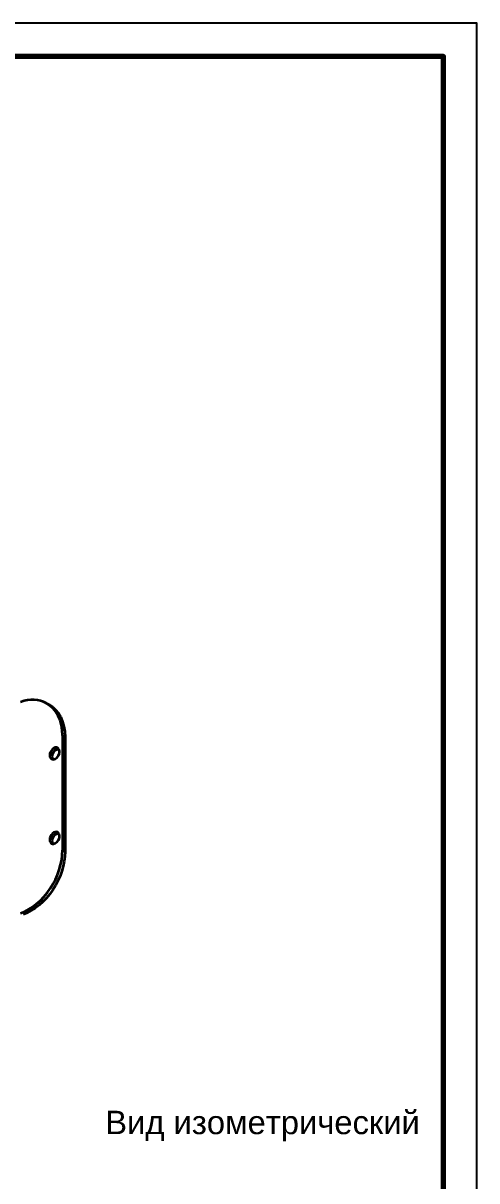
# Model space of a CAD drawing. Header units: millimetres. Extents: x 0 to 420, y 0 to 297.
# Drawn here: x 352.3 to 420, y 124.2 to 297 of the extents above; entities that cross this region are included whole.
import ezdxf

# ---------------------------------------------------------------- set-up
doc = ezdxf.new("R2010")
doc.units = ezdxf.units.MM
doc.styles.add('GOST', font='Arial')

msp = doc.modelspace()

# ---------------------------------------------------------------- linework, layer by layer
at = {"color": 1, "lineweight": 35}
for p, q in [((352.4, 195.84), (351.88, 195.68)), ((352.91, 195.94), (352.4, 195.84)), ((353.41, 196), (352.91, 195.94)), ((353.91, 196), (353.41, 196)), ((354.39, 195.95), (353.91, 196)), ((354.85, 195.85), (354.39, 195.95)), ((355.29, 195.71), (354.85, 195.85)), ((355.71, 195.51), (355.29, 195.71)), ((356.25, 195.16), (355.71, 195.51)), ((355.71, 195.51), (356.08, 195.3)), ((356.08, 195.3), (356.62, 194.95)), ((356.73, 194.72), (356.25, 195.16)), ((356.62, 194.95), (357.1, 194.51)), ((357.14, 194.2), (356.73, 194.72)), ((357.1, 194.51), (357.52, 194)), ((357.49, 193.61), (357.14, 194.2)), ((357.77, 192.95), (357.49, 193.61)), ((357.52, 194), (357.87, 193.4)), ((357.97, 192.23), (357.77, 192.95)), ((357.87, 193.4), (358.14, 192.74)), ((358.09, 191.46), (357.97, 192.23)), ((358.14, 192.74), (358.34, 192.03)), ((358.34, 192.03), (358.46, 191.26)), ((358.13, 190.66), (358.09, 191.46)), ((358.13, 190.66), (358.13, 173.56)), ((358.51, 190.46), (358.13, 190.66)), ((358.46, 191.26), (358.51, 190.46)), ((358.51, 190.46), (358.51, 173.35)), ((356.47, 188.46), (356.34, 188.23)), ((356.64, 188.65), (356.47, 188.46)), ((356.83, 188.79), (356.64, 188.65)), ((357.03, 188.87), (356.83, 188.79)), ((356.91, 188.34), (357.06, 188.49)), ((357.23, 188.88), (357.03, 188.87)), ((357.06, 188.49), (357.23, 188.6)), ((357.41, 188.83), (357.23, 188.88)), ((357.23, 188.6), (357.4, 188.66)), ((357.4, 188.66), (357.57, 188.68)), ((357.51, 188.75), (357.41, 188.83)), ((357.6, 188.64), (357.51, 188.75)), ((357.69, 188.36), (357.6, 188.64)), ((357.67, 188.03), (357.69, 188.36)), ((356.25, 187.99), (356.23, 187.75)), ((356.23, 187.75), (356.24, 187.56)), ((356.24, 187.56), (356.3, 187.4)), ((356.34, 188.23), (356.25, 187.99)), ((356.3, 187.4), (356.39, 187.27)), ((356.39, 187.27), (356.51, 187.18)), ((356.51, 187.18), (356.63, 187.13)), ((356.6, 187.54), (356.62, 187.75)), ((356.63, 187.31), (356.6, 187.54)), ((356.62, 187.75), (356.68, 187.96)), ((356.72, 187.12), (356.63, 187.31)), ((356.63, 187.13), (356.77, 187.12)), ((356.68, 187.96), (356.78, 188.16)), ((356.77, 187.12), (357.05, 187.19)), ((356.78, 188.16), (356.91, 188.34)), ((357.05, 187.19), (357.32, 187.39)), ((357.32, 187.39), (357.54, 187.69)), ((357.54, 187.69), (357.67, 188.03)), ((357.03, 176.27), (356.83, 176.19)), ((357.23, 176.28), (357.03, 176.27)), ((357.41, 176.23), (357.23, 176.28)), ((356.25, 175.39), (356.23, 175.14)), ((356.23, 175.14), (356.24, 174.96)), ((356.24, 174.96), (356.3, 174.8)), ((356.34, 175.63), (356.25, 175.39)), ((356.3, 174.8), (356.39, 174.67)), ((356.47, 175.86), (356.34, 175.63)), ((356.39, 174.67), (356.51, 174.58)), ((356.64, 176.05), (356.47, 175.86)), ((356.51, 174.58), (356.63, 174.53)), ((356.6, 174.94), (356.62, 175.15)), ((356.63, 174.71), (356.6, 174.94)), ((356.62, 175.15), (356.68, 175.36)), ((356.72, 174.52), (356.63, 174.71)), ((356.63, 174.53), (356.77, 174.52)), ((356.83, 176.19), (356.64, 176.05)), ((356.68, 175.36), (356.78, 175.56)), ((356.77, 174.52), (357.05, 174.59)), ((356.78, 175.56), (356.91, 175.74)), ((356.91, 175.74), (357.06, 175.89)), ((357.05, 174.59), (357.32, 174.79)), ((357.06, 175.89), (357.23, 176)), ((357.23, 176), (357.4, 176.06)), ((357.32, 174.79), (357.54, 175.08)), ((357.4, 176.06), (357.57, 176.08)), ((357.51, 176.15), (357.41, 176.23)), ((357.6, 176.04), (357.51, 176.15)), ((357.54, 175.08), (357.67, 175.42)), ((357.69, 175.76), (357.6, 176.04)), ((357.67, 175.42), (357.69, 175.76)), ((358.01, 172.11), (358.1, 172.84)), ((358.1, 172.84), (358.13, 173.56)), ((358.13, 173.56), (358.51, 173.35)), ((358.51, 173.35), (358.48, 172.64)), ((357.65, 170.64), (357.86, 171.37)), ((357.86, 171.37), (358.01, 172.11)), ((358.24, 171.17), (358.03, 170.43)), ((358.39, 171.91), (358.24, 171.17)), ((358.48, 172.64), (358.39, 171.91)), ((357.08, 169.19), (357.39, 169.91)), ((357.39, 169.91), (357.65, 170.64)), ((357.77, 169.7), (357.45, 168.99)), ((358.03, 170.43), (357.77, 169.7)), ((355.85, 167.2), (356.3, 167.83)), ((356.68, 167.63), (356.22, 166.99)), ((356.3, 167.83), (356.71, 168.5)), ((357.09, 168.29), (356.68, 167.63)), ((356.71, 168.5), (357.08, 169.19)), ((357.45, 168.99), (357.09, 168.29)), ((354.27, 165.56), (354.83, 166.06)), ((354.83, 166.06), (355.35, 166.6)), ((355.73, 166.4), (355.2, 165.85)), ((355.35, 166.6), (355.85, 167.2)), ((356.22, 166.99), (355.73, 166.4)), ((351.88, 164.18), (352.5, 164.43)), ((352.87, 164.22), (352.26, 163.98)), ((352.5, 164.43), (353.1, 164.74)), ((353.48, 164.54), (352.87, 164.22)), ((353.1, 164.74), (353.7, 165.12)), ((354.07, 164.92), (353.48, 164.54)), ((353.7, 165.12), (354.27, 165.56)), ((354.65, 165.36), (354.07, 164.92)), ((355.2, 165.85), (354.65, 165.36))]:
    msp.add_line(p, q, dxfattribs=at)
at = {"color": 7, "lineweight": 25}
msp.add_lwpolyline([(0, 0), (420, 0), (420, 297), (0, 297)], close=True, dxfattribs=at)
at = {"color": 7, "lineweight": 70}
msp.add_lwpolyline([(20, 5), (415, 5), (415, 292), (20, 292)], close=True, dxfattribs=at)

# ---------------------------------------------------------------- texts
at = {"color": 3, "style": 'GOST'}
msp.add_text('Вид изометрический', height=3.5, dxfattribs=at).set_placement((364.51, 131.18))

doc.saveas('drawing.dxf')
